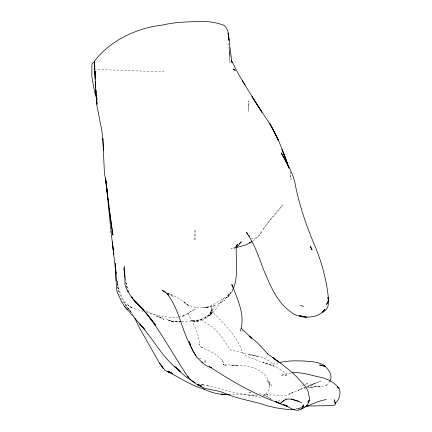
<?xml version="1.0" encoding="UTF-8"?>
<svg xmlns="http://www.w3.org/2000/svg" width="432" height="432" viewBox="0 0 432 432"><rect width="100%" height="100%" fill="white"/><g stroke="black" fill="none" stroke-linecap="round" stroke-linejoin="round"><path stroke-width="0.32" stroke-dasharray="2.16 1.62" d="M223.744 364.295L223.933 364.997L224.575 365.353M223.727 364.3L223.744 363.874L223.727 364.732L223.7 364.333L224.203 365.321L226.449 365.251L224.872 365.364L225.245 365.396M232.573 288.749L232.049 292.081L233.064 289.44M240.959 329.216L239.987 331.992L240.781 329.519M261.49 232.033L259.443 235.084L257.143 237.157L254.178 238.793L251.77 238.55L252.099 238.864M263.585 228.836C269.271 220.325 276.917 213.338 282.712 204.887L272.219 217.069L265.55 225.671L259.108 235.688L253.222 240.781M235.424 247.288L234.668 248.341L235.618 247.693M329.94 381.029L326.624 385.128L327.218 384.118L326.587 385.754L309.409 387.32L320.868 386.332M260.788 397.591L260.512 397.883C250.565 394.605 240.835 393.968 230.461 394.745M262.526 396.355C267.262 393.833 271.636 387.844 268.801 382.444L269.719 385.403C266.9 367.794 245.765 364.273 231.001 365.202L238.237 365.747L224.321 364.516C220.558 354.472 209.034 351.329 200.405 346.685L202.97 347.927M202.073 319.658L199.174 321.381L192.904 321.176M278.208 401.404L279.52 400.626L277.468 401.782M304.614 387.207L303.793 387.666L306.077 386.689M220.352 302.697L224.791 300.272C218.657 303.48 212.711 307.654 205.524 307.816L214.574 305.672M306.725 387.385L315.16 383.535L305.532 387.72M235.613 247.001L231.266 248.935L234.787 247.957M306.644 386.446L321.035 381.186L306.704 386.181M302.092 385.684L304.274 384.761M306.11 387.634L298.118 390.285L300.991 389.086L302.233 388.606L289.175 394.038L292.934 392.607L287.599 395.042L283.532 395.69L273.947 395.021L264.271 394.886L264.848 394.729L263.288 395.458M305.181 384.453L308.264 383.222L304.819 384.529M294.527 409.298L301.401 407.619M298.307 409.331L299.365 409.072M302.022 407.468L296.244 408.791L300.823 407.916M278.586 362.815L273.467 364.16L272.786 364.019L273.235 364.176C266.474 357.977 257.477 355.028 248.378 354.748L258.601 356.551L236.709 351.297L230.737 350.282L220.504 335.416L216.454 330.718L212.452 327.013L202.705 320.825L202.662 320.328L208.894 315.301L203.872 318.762L210.454 314.372L211.864 307.152L210.26 314.21L213.943 307.908L214.121 306.25L209.542 314.183L201.766 318.924L195.005 320.879L181.478 321.316M178.254 316.975L174.053 317.871L163.318 316.548L146.491 312.017M178.853 316.845L185.188 315.284L181.64 316.877L195.523 308.956L190.431 311.882L187.537 314.064L188.109 312.763L187.969 313.286C192.748 323.428 199.676 333.326 199.211 344.941L198.855 344.104L199.724 345.854L199.481 345.438L200.821 346.896M291.141 373.005L284.17 374.393L280.994 375.592L283.387 374.933L285.979 375.381L285.536 375.089L286.664 376.499L286.292 374.09C276.745 364.765 263.012 363.312 251.294 357.955C247.428 356.918 244.172 354.866 241.655 351.713L241.828 350.644C236.207 334.087 222.086 322.677 210.962 309.895L211.691 311.375L211.54 310.397L210.967 313.621L211.464 311.861L210.303 314.356L210.778 313.643L208.78 316.256C215.914 311.553 218.479 303.016 224.743 297.691L211.081 305.759L206.604 307.449L208.381 306.877L203.148 307.778L205.87 307.816L195.658 307.503L196.004 307.508L188.617 305.397L183.389 301.541L189.119 306.412C183.146 300.623 175.824 296.444 168.21 293.209L173.313 296.806L168.21 293.209M307.994 387.747L320.247 386.381M250.933 392.294L248.4 392.445L251.008 392.283M180.83 321.343L170.516 321.295L181.375 321.91M257.202 395.032C239.992 395.604 223.625 389.313 207.025 385.625L208.478 385.927L201.317 384.475L205.664 385.441M181.386 321.862L172.498 321.554L167.427 319.756L173.264 322.115L168.593 319.642L156.373 316.067L161.336 317.925L163.755 319.513C158.015 315.511 150.676 314.35 145.006 310.03M98.026 69.503L164.198 71.869M248.794 395.129L256.889 395.998M200.934 384.566L204.212 385.123M143.375 311.477L131.765 307.816L128.12 305.257L132.467 308.135C122.364 303.08 118.951 291.206 117.218 280.886M200.275 384.458L197.564 383.778M199.152 358.139L200.864 358.7L199.195 358.139M259.378 393.514L261.306 394.151M271.912 399.438L263.828 394.643L272.144 399.611M117.18 283.052L117.504 286.168L119.07 291.568L117.331 284.283C118.39 294.948 124.114 304.198 131.096 312.05L128.455 308.756M131.004 312.05L130.594 311.499L132.948 314.674L123.871 302.411L129.001 309.479M133.402 315.166L134.303 316.634M223.09 361.978L221.26 358.949M242.406 330.097L243.054 331.511M125.825 282.388L127.24 288.041M125.885 282.28L127.305 288.074M125.825 282.415L127.089 287.566M97.211 98.264L97.513 100.175M117.153 281.54L117.531 284.072L117.158 281.399M125.242 279.148L125.42 280.465M229.311 47.633L230.056 56.965L229.673 51.068M96.665 92.972L96.763 94.306M125.302 278.413L125.41 280.346M228.798 43.184L229.651 62.424L229.257 47.207M195.026 230.234L194.94 240.797L195.026 230.234M205.065 360.045L205.006 363.393L205.065 360.045M291.049 178.589L291.022 179.685L290.363 172.411L291.049 178.589M231.347 291.794L230.839 292.847L226.319 297.999L231.347 291.794M230.996 292.691L227.561 297.94L230.996 292.691M229.16 294.224L224.64 299.376L229.16 294.224M212.56 312.336L208.91 315.749L212.56 312.336M267.991 380.23L267.127 381.132L270.761 385.452L271.966 385.841L267.991 380.23M268.099 394.049L266.749 394.621L268.099 394.049M202.333 318.962L194.292 321.5L202.333 318.962M192.748 320.841L190.512 320.895L199.017 321.052L192.748 320.841M271.517 365.234L262.969 362.605L273.915 366.007L271.517 365.234M248.573 105.5L248.119 100.732L248.773 111.267L248.573 105.5"/><path stroke-width="0.65" d="M236.326 245.889C235.494 260.183 238.831 275.227 233.28 288.846M124.621 266.171L125.015 284.985L127.121 289.964L131.015 296.519L135.47 301.984L139.568 305.834L135.184 301.72L135.47 301.984M241.137 328.601C244.809 313.119 237.006 298.496 231.881 284.337L232.373 286.945M236.002 246.764L236.655 245.009M329.94 381.029C333.126 375.705 328.676 369.668 324.907 366.104C319.102 361.649 311.558 361.681 304.598 361.049C296.109 360.736 287.48 360.499 279.191 362.691M235.964 247.126L237.697 244.123L236.563 245.705M335.459 402.856L334.935 403.358C339.293 400.324 341.015 393.606 339.439 388.649L337.289 386.591L338.51 388.125M239.425 243.518L241.331 241.774L237.514 246.397L236.093 247.369M302.054 407.754L303.448 406.701L302.378 407.511L303.475 404.946L302.135 408.272C296.017 413.775 288.922 406.312 282.955 404.492L284.58 404.93M283.981 400.286L280.676 403.234L282.517 401.479L286.362 399.163L290.839 399.011L298.841 401.247M285.098 399.605L286.222 398.925M252.056 241.456L246.391 244.733L236.066 247.66M251.888 241.547L249.55 242.887L250.301 242.465M305.705 406.409L307.606 405.788M304.63 407.014C311.796 404.411 318.616 400.82 326.3 399.535M300.785 409.109C306.499 407.738 311.326 400.966 308.767 395.231C308.664 387.725 301.676 383.038 297.486 377.627C289.958 370.008 281.232 363.695 272.608 357.388L278.532 362.011L267.332 353.576L267.619 353.954C262.078 347.447 256.154 340.848 248.972 336.091M292.464 372.735C302.724 371.914 312.703 375.975 322.736 377.703C328.752 379.874 334.816 382.525 338.558 387.995M294.527 409.298L289.445 409.795L275.87 407.835L267.359 405.832C252.785 400.756 237.049 399.071 222.917 392.483C214.79 389.318 204.795 390.236 197.764 384.588L201.976 386.278C196.155 384.971 191.165 380.786 187.585 376.218L188.303 377.33C172.784 354.575 160.223 329.648 142.328 308.556L155.693 325.069L148.3 315.787M306.574 406.064L327.04 405.697L334.606 405.173L335.286 404.541L335.324 403.148L334.298 399.8L334.886 402.457M229.792 394.762L221.308 394.114L226.211 394.508C218.333 394.702 210.676 392.342 203.65 388.973L204.358 389.227M303.75 306.369L300.159 305.537M211.664 367.621C205.4 366.655 201.253 361.546 196.965 357.394M203.926 389.065C191.268 385.43 179.869 378.038 168.345 371.779M287.95 406.55L282.604 404.887L275.4 401.441L280.919 403.834C255.35 394.891 231.671 381.348 209.174 366.428M291.314 398.984L301.747 402.662M165.893 292.307L162.292 290.407L165.753 292.496L168.043 294.608M174.911 366.347C179.982 371.579 185.112 377.033 191.603 380.489M285.12 405.07L287.62 406.096M202.7 362.54L201.868 362.2L202.997 362.669M194.076 382.131L195.183 382.698M168.669 372.022L168.917 372.195L164.954 370.451L159.278 362.713L139.952 328.806L134.816 318.222M191.284 380.365L193.525 381.85L192.737 381.132M249.642 336.695L251.813 338.224L240.986 328.077M142.101 308.178L138.926 305.375L141.88 308.097L133.92 299.651M168.491 295.007L167.076 293.668C179.901 309.901 181.705 331.819 192.418 349.25M176.418 367.697L180.193 371.412C163.161 358.841 153.652 339.444 139.752 323.919L144.612 329.389M143.348 309.771L139.012 305.375M248.794 235.467L249.626 236.32M135.432 301.601L139.466 305.834L135.367 301.995L131.301 296.784M144.509 329.422L124.373 306.218L121.63 301.714L117.218 292.27L116.462 288.695L115.387 263.488L116.014 273.937L112.255 241.731M127.24 309.512L127.44 309.733L124.373 306.218M247.747 234.079L246.229 232.184C254.286 243.454 258.773 256.727 263.504 269.611C270.076 284.72 276.253 301.39 290.212 311.456C297.405 317.741 308.14 318.308 316.948 315.571C321.127 313.006 326.932 311.159 328.099 305.764C329.125 299.349 327.748 293.09 326.873 286.767C324.194 271.296 319.599 256.36 313.249 242.001C305.257 222.631 298.544 202.608 294.764 181.964C292.847 174.301 289.251 167.114 285.239 160.353L286.465 162.691M132.035 297.216L132.786 298.193M161.924 366.368L163.172 368.275L159.721 363.377M242.676 81.216L242.141 80.514L261.905 112.282L252.007 96.66L271.604 126.695L278.699 140.875L283.932 153.916L288.986 168.237M190.415 344.39L189.038 341.464L191.576 348.349L196.868 357.394M192.58 350.276L195.89 355.822M245.182 85.072L238.405 74.002L231.53 60.518L231.876 62.327M287.08 163.863L288.614 166.784M128.039 291.433L128.185 291.816L127.872 290.558M288.473 167L287.21 163.399L281.194 152.982L287.21 163.399L288.922 167.373M96.487 97.691L94.646 92.054L91.805 76.523L91.962 63.904L94.457 61.533L94.829 66.895M228.69 38.389L229.068 39.933M105.43 178.573L106.342 183.341L104.431 173.318L102.832 138.667L103.594 150.449M105.338 178.081L107.746 196.101M107.406 193.433L105.786 179.96L111.116 232.373M123.73 267.916L125.064 277.825M107.762 196.225L106.688 187.801L110.441 218.549L112.909 235.219L109.642 211.237M115.187 266.441L116.008 272.9M109.22 207.9L109.474 209.903M102.875 139.223L101.768 130.226L96.892 105.629L95.575 88.479L94.381 61.187C110.549 40.23 136.463 28.107 162.491 25.056C174.026 22.318 185.927 21.816 197.726 21.616C206.744 20.876 215.692 22.264 224.149 25.369L225.526 26.708L227.696 30.488L228.652 35.338L228.992 40.581M108 198.104L108.648 203.299M108.805 204.595L108.967 205.897M110.981 231.401L113.373 250.835M112.396 242.698L113.368 250.738M96.984 104.409L95.801 89.915M231.941 62.478L228.139 32.978L228.512 37.638M115.765 273.726L116.192 281.043M95.926 89.872L96.131 92.513M96.331 95.148L96.536 97.789M96.79 101.088L96.995 103.723M95.11 70.918L95.251 72.927M94.808 69.196L94.381 61.187L94.808 69.876M95.272 77.868L94.916 71.199L95.272 79.229M95.45 81.205L95.699 85.876M95.369 81.232L95.699 87.912M328.363 300.451L328.358 301.547L326.446 304.511L328.363 300.451M328.547 301.19L328.358 301.547L327.942 297.232L328.547 301.19M308.2 401.841L308.021 402.122L309.118 400.41L308.2 401.841M324.869 309.128L322.169 312.644L324.869 309.128M306.256 317.142L302.573 316.586L299.246 315.538L306.256 317.142M324.032 365.893L319.61 364.975L325.42 366.46L324.032 365.893M233.96 69.287L232.988 69.028L235.343 70.475L233.96 69.287M168.799 372.049L167.854 371.601L170.397 372.919L168.799 372.049M169.209 371.79L167.962 371.158L172.352 373.459L169.209 371.79M276.707 136.49L269.806 123.606L278.699 140.875L276.707 136.49M311.947 249.701L310.327 246.321L311.947 249.701M285.503 158.161L281.945 149.542L287.469 163.588L285.503 158.161M113.773 254.092L113.53 252.137L113.773 254.092"/></g></svg>
